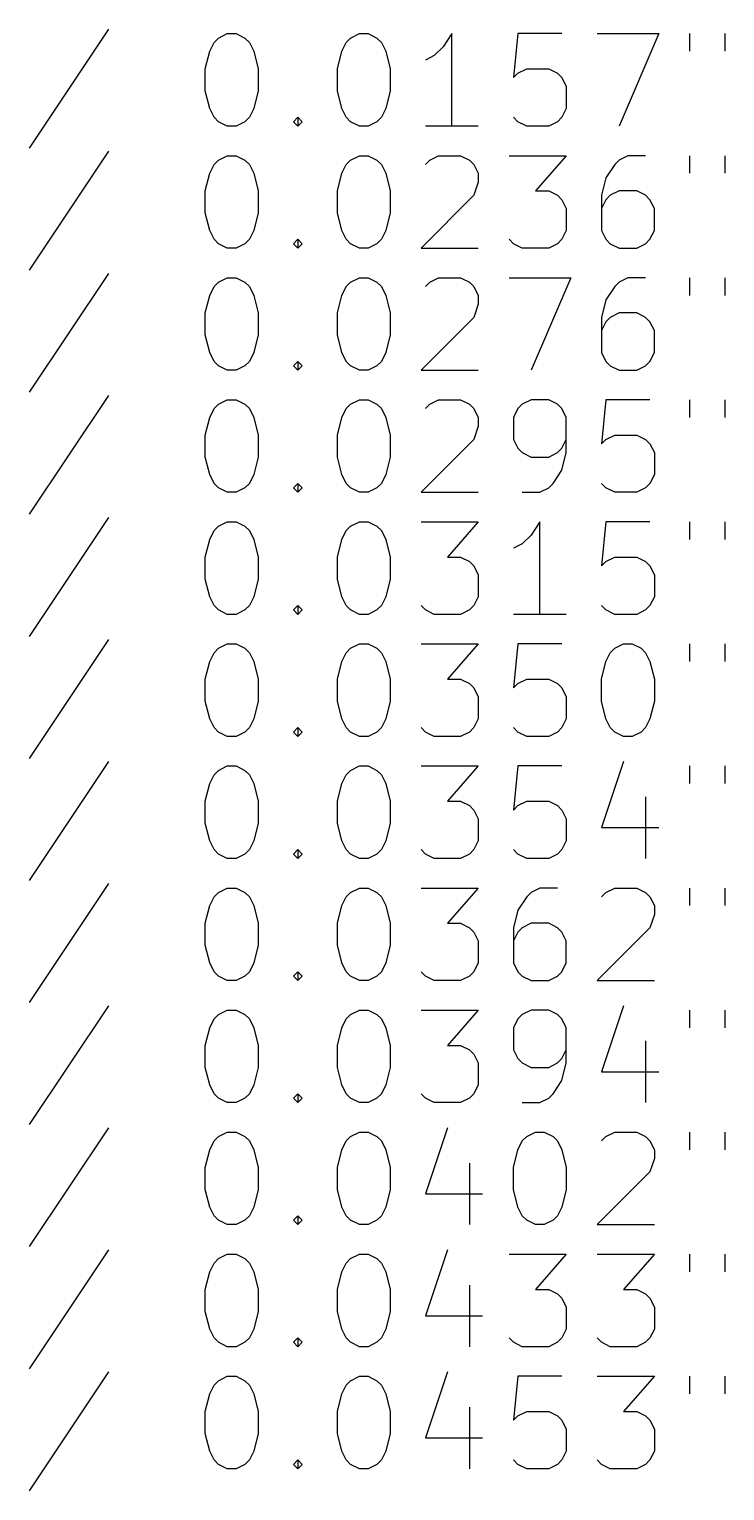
# Model space of a CAD drawing. Extents: x 10 to 419, y -288 to -23.
# Drawn here: x 30.24 to 45.29, y -253.41 to -221.8 of the extents above; entities that cross this region are included whole.
import ezdxf

# ---------------------------------------------------------------- set-up
doc = ezdxf.new("R2010")
doc.units = 0
doc.layers.add('BLACK', color=7, linetype='CONTINUOUS')

msp = doc.modelspace()

# ---------------------------------------------------------------- linework, layer by layer
at = {"layer": 'BLACK', "linetype": 'CONTINUOUS'}
for p, q in [((31.9579, -221.8), (30.2436, -224.371)), ((34.3389, -221.99), (34.5293, -221.895)), ((34.5293, -221.895), (34.7198, -221.895)), ((34.7198, -221.895), (34.9103, -221.99)), ((37.196, -221.99), (37.3865, -221.895)), ((37.3865, -221.895), (37.577, -221.895)), ((37.577, -221.895), (37.7674, -221.99)), ((39.3865, -221.895), (39.196, -222.181)), ((39.3865, -223.895), (39.3865, -221.895)), ((40.8151, -221.895), (40.7198, -222.847)), ((41.7674, -221.895), (40.8151, -221.895)), ((42.5293, -221.895), (43.8627, -221.895)), ((43.8627, -221.895), (43.0055, -223.895)), ((44.5293, -221.895), (44.5293, -222.276)), ((45.2912, -221.895), (45.2912, -222.276)), ((34.1484, -222.276), (34.2436, -222.085)), ((34.2436, -222.085), (34.3389, -221.99)), ((34.9103, -221.99), (35.0055, -222.085)), ((35.0055, -222.085), (35.1008, -222.276)), ((37.0055, -222.276), (37.1008, -222.085)), ((37.1008, -222.085), (37.196, -221.99)), ((37.7674, -221.99), (37.8627, -222.085)), ((37.8627, -222.085), (37.9579, -222.276)), ((39.196, -222.181), (39.0055, -222.371)), ((34.0532, -222.657), (34.1484, -222.276)), ((35.1008, -222.276), (35.196, -222.657)), ((36.9103, -222.657), (37.0055, -222.276)), ((37.9579, -222.276), (38.0532, -222.657)), ((39.0055, -222.371), (38.8151, -222.466)), ((34.0532, -223.133), (34.0532, -222.657)), ((35.196, -222.657), (35.196, -223.133)), ((36.9103, -223.133), (36.9103, -222.657)), ((38.0532, -222.657), (38.0532, -223.133)), ((40.7198, -222.847), (40.8151, -222.752)), ((40.8151, -222.752), (41.0055, -222.657)), ((41.0055, -222.657), (41.4817, -222.657)), ((41.4817, -222.657), (41.6722, -222.752)), ((41.6722, -222.752), (41.7674, -222.847)), ((41.7674, -222.847), (41.8627, -223.038)), ((34.1484, -223.514), (34.0532, -223.133)), ((35.196, -223.133), (35.1008, -223.514)), ((37.0055, -223.514), (36.9103, -223.133)), ((38.0532, -223.133), (37.9579, -223.514)), ((41.8627, -223.038), (41.8627, -223.514)), ((34.2436, -223.704), (34.1484, -223.514)), ((34.3389, -223.8), (34.2436, -223.704)), ((34.5293, -223.895), (34.3389, -223.8)), ((34.9103, -223.8), (34.7198, -223.895)), ((35.0055, -223.704), (34.9103, -223.8)), ((35.1008, -223.514), (35.0055, -223.704)), ((35.9579, -223.8), (36.0532, -223.704)), ((36.0532, -223.895), (35.9579, -223.8)), ((36.0532, -223.704), (36.1484, -223.8)), ((36.0532, -223.704), (36.0532, -223.895)), ((36.1484, -223.8), (36.0532, -223.895)), ((37.1008, -223.704), (37.0055, -223.514)), ((37.196, -223.8), (37.1008, -223.704)), ((37.3865, -223.895), (37.196, -223.8)), ((37.7674, -223.8), (37.577, -223.895)), ((37.8627, -223.704), (37.7674, -223.8)), ((37.9579, -223.514), (37.8627, -223.704)), ((40.8151, -223.8), (40.7198, -223.704)), ((41.0055, -223.895), (40.8151, -223.8)), ((41.6722, -223.8), (41.4817, -223.895)), ((41.7674, -223.704), (41.6722, -223.8)), ((41.8627, -223.514), (41.7674, -223.704)), ((34.7198, -223.895), (34.5293, -223.895)), ((37.577, -223.895), (37.3865, -223.895)), ((39.9579, -223.895), (38.8151, -223.895)), ((41.4817, -223.895), (41.0055, -223.895)), ((31.9579, -224.44), (30.2436, -227.011)), ((34.1484, -224.916), (34.2436, -224.725)), ((34.2436, -224.725), (34.3389, -224.63)), ((34.3389, -224.63), (34.5293, -224.535)), ((34.5293, -224.535), (34.7198, -224.535)), ((34.7198, -224.535), (34.9103, -224.63)), ((34.9103, -224.63), (35.0055, -224.725)), ((35.0055, -224.725), (35.1008, -224.916)), ((37.0055, -224.916), (37.1008, -224.725)), ((37.1008, -224.725), (37.196, -224.63)), ((37.196, -224.63), (37.3865, -224.535)), ((37.3865, -224.535), (37.577, -224.535)), ((37.577, -224.535), (37.7674, -224.63)), ((37.7674, -224.63), (37.8627, -224.725)), ((37.8627, -224.725), (37.9579, -224.916)), ((38.8151, -224.725), (38.9103, -224.63)), ((38.9103, -224.63), (39.1008, -224.535)), ((39.1008, -224.535), (39.577, -224.535)), ((39.577, -224.535), (39.7674, -224.63)), ((39.7674, -224.63), (39.8627, -224.725)), ((39.8627, -224.725), (39.9579, -224.916)), ((40.6246, -224.535), (41.8627, -224.535)), ((41.8627, -224.535), (41.196, -225.297)), ((42.9103, -224.725), (42.7198, -225.011)), ((43.0055, -224.63), (42.9103, -224.725)), ((43.196, -224.535), (43.0055, -224.63)), ((43.577, -224.535), (43.196, -224.535)), ((44.5293, -224.535), (44.5293, -224.916)), ((45.2912, -224.535), (45.2912, -224.916)), ((34.0532, -225.297), (34.1484, -224.916)), ((35.1008, -224.916), (35.196, -225.297)), ((36.9103, -225.297), (37.0055, -224.916)), ((37.9579, -224.916), (38.0532, -225.297)), ((39.9579, -224.916), (39.9579, -225.106)), ((42.7198, -225.011), (42.6246, -225.392)), ((34.0532, -225.773), (34.0532, -225.297)), ((35.196, -225.297), (35.196, -225.773)), ((36.9103, -225.773), (36.9103, -225.297)), ((38.0532, -225.297), (38.0532, -225.773)), ((39.9579, -225.106), (39.8627, -225.392)), ((41.196, -225.297), (41.4817, -225.297)), ((41.4817, -225.297), (41.6722, -225.392)), ((43.0055, -225.297), (42.8151, -225.392)), ((43.3865, -225.297), (43.0055, -225.297)), ((43.577, -225.392), (43.3865, -225.297)), ((39.8627, -225.392), (38.7198, -226.535)), ((41.6722, -225.392), (41.7674, -225.487)), ((41.7674, -225.487), (41.8627, -225.678)), ((41.8627, -225.678), (41.8627, -226.154)), ((42.6246, -225.392), (42.6246, -226.154)), ((42.7198, -225.487), (42.6246, -225.678)), ((42.8151, -225.392), (42.7198, -225.487)), ((43.6722, -225.487), (43.577, -225.392)), ((43.7674, -225.678), (43.6722, -225.487)), ((43.7674, -226.154), (43.7674, -225.678)), ((34.1484, -226.154), (34.0532, -225.773)), ((35.196, -225.773), (35.1008, -226.154)), ((37.0055, -226.154), (36.9103, -225.773)), ((38.0532, -225.773), (37.9579, -226.154)), ((34.2436, -226.344), (34.1484, -226.154)), ((35.1008, -226.154), (35.0055, -226.344)), ((37.1008, -226.344), (37.0055, -226.154)), ((37.9579, -226.154), (37.8627, -226.344)), ((41.8627, -226.154), (41.7674, -226.344)), ((42.6246, -226.154), (42.7198, -226.344)), ((43.6722, -226.344), (43.7674, -226.154)), ((34.3389, -226.44), (34.2436, -226.344)), ((34.5293, -226.535), (34.3389, -226.44)), ((34.7198, -226.535), (34.5293, -226.535)), ((34.9103, -226.44), (34.7198, -226.535)), ((35.0055, -226.344), (34.9103, -226.44)), ((35.9579, -226.44), (36.0532, -226.344)), ((36.0532, -226.535), (35.9579, -226.44)), ((36.0532, -226.344), (36.1484, -226.44)), ((36.0532, -226.344), (36.0532, -226.535)), ((36.1484, -226.44), (36.0532, -226.535)), ((37.196, -226.44), (37.1008, -226.344)), ((37.3865, -226.535), (37.196, -226.44)), ((37.577, -226.535), (37.3865, -226.535)), ((37.7674, -226.44), (37.577, -226.535)), ((37.8627, -226.344), (37.7674, -226.44)), ((38.7198, -226.535), (39.9579, -226.535)), ((40.7198, -226.44), (40.6246, -226.344)), ((40.9103, -226.535), (40.7198, -226.44)), ((41.4817, -226.535), (40.9103, -226.535)), ((41.6722, -226.44), (41.4817, -226.535)), ((41.7674, -226.344), (41.6722, -226.44)), ((42.7198, -226.344), (42.8151, -226.44)), ((42.8151, -226.44), (43.0055, -226.535)), ((43.0055, -226.535), (43.3865, -226.535)), ((43.3865, -226.535), (43.577, -226.44)), ((43.577, -226.44), (43.6722, -226.344)), ((31.9579, -227.08), (30.2436, -229.651)), ((34.2436, -227.365), (34.3389, -227.27)), ((34.3389, -227.27), (34.5293, -227.175)), ((34.5293, -227.175), (34.7198, -227.175)), ((34.7198, -227.175), (34.9103, -227.27)), ((34.9103, -227.27), (35.0055, -227.365)), ((37.1008, -227.365), (37.196, -227.27)), ((37.196, -227.27), (37.3865, -227.175)), ((37.3865, -227.175), (37.577, -227.175)), ((37.577, -227.175), (37.7674, -227.27)), ((37.7674, -227.27), (37.8627, -227.365)), ((38.8151, -227.365), (38.9103, -227.27)), ((38.9103, -227.27), (39.1008, -227.175)), ((39.1008, -227.175), (39.577, -227.175)), ((39.577, -227.175), (39.7674, -227.27)), ((39.7674, -227.27), (39.8627, -227.365)), ((40.6246, -227.175), (41.9579, -227.175)), ((41.9579, -227.175), (41.1008, -229.175)), ((43.0055, -227.27), (42.9103, -227.365)), ((43.196, -227.175), (43.0055, -227.27)), ((43.577, -227.175), (43.196, -227.175)), ((44.5293, -227.175), (44.5293, -227.556)), ((45.2912, -227.175), (45.2912, -227.556)), ((34.0532, -227.937), (34.1484, -227.556)), ((34.1484, -227.556), (34.2436, -227.365)), ((35.0055, -227.365), (35.1008, -227.556)), ((35.1008, -227.556), (35.196, -227.937)), ((36.9103, -227.937), (37.0055, -227.556)), ((37.0055, -227.556), (37.1008, -227.365)), ((37.8627, -227.365), (37.9579, -227.556)), ((37.9579, -227.556), (38.0532, -227.937)), ((39.8627, -227.365), (39.9579, -227.556)), ((39.9579, -227.556), (39.9579, -227.746)), ((42.9103, -227.365), (42.7198, -227.651)), ((39.9579, -227.746), (39.8627, -228.032)), ((42.7198, -227.651), (42.6246, -228.032)), ((34.0532, -228.413), (34.0532, -227.937)), ((35.196, -227.937), (35.196, -228.413)), ((36.9103, -228.413), (36.9103, -227.937)), ((38.0532, -227.937), (38.0532, -228.413)), ((39.8627, -228.032), (38.7198, -229.175)), ((42.6246, -228.032), (42.6246, -228.794)), ((42.7198, -228.127), (42.6246, -228.318)), ((42.8151, -228.032), (42.7198, -228.127)), ((43.0055, -227.937), (42.8151, -228.032)), ((43.3865, -227.937), (43.0055, -227.937)), ((43.577, -228.032), (43.3865, -227.937)), ((43.6722, -228.127), (43.577, -228.032)), ((43.7674, -228.318), (43.6722, -228.127)), ((34.1484, -228.794), (34.0532, -228.413)), ((35.196, -228.413), (35.1008, -228.794)), ((37.0055, -228.794), (36.9103, -228.413)), ((38.0532, -228.413), (37.9579, -228.794)), ((43.7674, -228.794), (43.7674, -228.318)), ((34.2436, -228.984), (34.1484, -228.794)), ((35.1008, -228.794), (35.0055, -228.984)), ((37.1008, -228.984), (37.0055, -228.794)), ((37.9579, -228.794), (37.8627, -228.984)), ((42.6246, -228.794), (42.7198, -228.984)), ((43.6722, -228.984), (43.7674, -228.794)), ((34.3389, -229.08), (34.2436, -228.984)), ((34.5293, -229.175), (34.3389, -229.08)), ((34.7198, -229.175), (34.5293, -229.175)), ((34.9103, -229.08), (34.7198, -229.175)), ((35.0055, -228.984), (34.9103, -229.08)), ((35.9579, -229.08), (36.0532, -228.984)), ((36.0532, -229.175), (35.9579, -229.08)), ((36.0532, -228.984), (36.1484, -229.08)), ((36.0532, -228.984), (36.0532, -229.175)), ((36.1484, -229.08), (36.0532, -229.175)), ((37.196, -229.08), (37.1008, -228.984)), ((37.3865, -229.175), (37.196, -229.08)), ((37.577, -229.175), (37.3865, -229.175)), ((37.7674, -229.08), (37.577, -229.175)), ((37.8627, -228.984), (37.7674, -229.08)), ((38.7198, -229.175), (39.9579, -229.175)), ((42.7198, -228.984), (42.8151, -229.08)), ((42.8151, -229.08), (43.0055, -229.175)), ((43.0055, -229.175), (43.3865, -229.175)), ((43.3865, -229.175), (43.577, -229.08)), ((43.577, -229.08), (43.6722, -228.984)), ((31.9579, -229.72), (30.2436, -232.291)), ((34.1484, -230.196), (34.2436, -230.005)), ((34.2436, -230.005), (34.3389, -229.91)), ((34.3389, -229.91), (34.5293, -229.815)), ((34.5293, -229.815), (34.7198, -229.815)), ((34.7198, -229.815), (34.9103, -229.91)), ((34.9103, -229.91), (35.0055, -230.005)), ((35.0055, -230.005), (35.1008, -230.196)), ((37.0055, -230.196), (37.1008, -230.005)), ((37.1008, -230.005), (37.196, -229.91)), ((37.196, -229.91), (37.3865, -229.815)), ((37.3865, -229.815), (37.577, -229.815)), ((37.577, -229.815), (37.7674, -229.91)), ((37.7674, -229.91), (37.8627, -230.005)), ((37.8627, -230.005), (37.9579, -230.196)), ((38.8151, -230.005), (38.9103, -229.91)), ((38.9103, -229.91), (39.1008, -229.815)), ((39.1008, -229.815), (39.577, -229.815)), ((39.577, -229.815), (39.7674, -229.91)), ((39.7674, -229.91), (39.8627, -230.005)), ((39.8627, -230.005), (39.9579, -230.196)), ((40.8151, -230.005), (40.7198, -230.196)), ((40.9103, -229.91), (40.8151, -230.005)), ((41.1008, -229.815), (40.9103, -229.91)), ((41.4817, -229.815), (41.1008, -229.815)), ((41.6722, -229.91), (41.4817, -229.815)), ((41.7674, -230.005), (41.6722, -229.91)), ((41.8627, -230.196), (41.7674, -230.005)), ((42.7198, -229.815), (42.6246, -230.767)), ((43.6722, -229.815), (42.7198, -229.815)), ((44.5293, -229.815), (44.5293, -230.196)), ((45.2912, -229.815), (45.2912, -230.196)), ((34.0532, -230.577), (34.1484, -230.196)), ((35.1008, -230.196), (35.196, -230.577)), ((36.9103, -230.577), (37.0055, -230.196)), ((37.9579, -230.196), (38.0532, -230.577)), ((39.9579, -230.386), (39.8627, -230.672)), ((39.9579, -230.196), (39.9579, -230.386)), ((40.7198, -230.196), (40.7198, -230.672)), ((41.8627, -230.958), (41.8627, -230.196)), ((34.0532, -231.053), (34.0532, -230.577)), ((35.196, -230.577), (35.196, -231.053)), ((36.9103, -231.053), (36.9103, -230.577)), ((38.0532, -230.577), (38.0532, -231.053)), ((39.8627, -230.672), (38.7198, -231.815)), ((40.7198, -230.672), (40.8151, -230.862)), ((41.7674, -230.862), (41.8627, -230.672)), ((42.6246, -230.767), (42.7198, -230.672)), ((42.7198, -230.672), (42.9103, -230.577)), ((42.9103, -230.577), (43.3865, -230.577)), ((43.3865, -230.577), (43.577, -230.672)), ((43.577, -230.672), (43.6722, -230.767)), ((34.1484, -231.434), (34.0532, -231.053)), ((35.196, -231.053), (35.1008, -231.434)), ((37.0055, -231.434), (36.9103, -231.053)), ((38.0532, -231.053), (37.9579, -231.434)), ((40.8151, -230.862), (40.9103, -230.958)), ((40.9103, -230.958), (41.1008, -231.053)), ((41.1008, -231.053), (41.4817, -231.053)), ((41.4817, -231.053), (41.6722, -230.958)), ((41.6722, -230.958), (41.7674, -230.862)), ((41.7674, -231.339), (41.8627, -230.958)), ((43.6722, -230.767), (43.7674, -230.958)), ((43.7674, -230.958), (43.7674, -231.434)), ((41.577, -231.624), (41.7674, -231.339)), ((34.2436, -231.624), (34.1484, -231.434)), ((34.3389, -231.72), (34.2436, -231.624)), ((35.0055, -231.624), (34.9103, -231.72)), ((35.1008, -231.434), (35.0055, -231.624)), ((35.9579, -231.72), (36.0532, -231.624)), ((36.0532, -231.624), (36.1484, -231.72)), ((36.0532, -231.624), (36.0532, -231.815)), ((37.1008, -231.624), (37.0055, -231.434)), ((37.196, -231.72), (37.1008, -231.624)), ((37.8627, -231.624), (37.7674, -231.72)), ((37.9579, -231.434), (37.8627, -231.624)), ((41.4817, -231.72), (41.577, -231.624)), ((42.7198, -231.72), (42.6246, -231.624)), ((43.6722, -231.624), (43.577, -231.72)), ((43.7674, -231.434), (43.6722, -231.624)), ((34.5293, -231.815), (34.3389, -231.72)), ((34.7198, -231.815), (34.5293, -231.815)), ((34.9103, -231.72), (34.7198, -231.815)), ((36.0532, -231.815), (35.9579, -231.72)), ((36.1484, -231.72), (36.0532, -231.815)), ((37.3865, -231.815), (37.196, -231.72)), ((37.577, -231.815), (37.3865, -231.815)), ((37.7674, -231.72), (37.577, -231.815)), ((38.7198, -231.815), (39.9579, -231.815)), ((40.9103, -231.815), (41.2912, -231.815)), ((41.2912, -231.815), (41.4817, -231.72)), ((42.9103, -231.815), (42.7198, -231.72)), ((43.3865, -231.815), (42.9103, -231.815)), ((43.577, -231.72), (43.3865, -231.815)), ((31.9579, -232.36), (30.2436, -234.931)), ((34.1484, -232.836), (34.2436, -232.645)), ((34.2436, -232.645), (34.3389, -232.55)), ((34.3389, -232.55), (34.5293, -232.455)), ((34.5293, -232.455), (34.7198, -232.455)), ((34.7198, -232.455), (34.9103, -232.55)), ((34.9103, -232.55), (35.0055, -232.645)), ((35.0055, -232.645), (35.1008, -232.836)), ((37.0055, -232.836), (37.1008, -232.645)), ((37.1008, -232.645), (37.196, -232.55)), ((37.196, -232.55), (37.3865, -232.455)), ((37.3865, -232.455), (37.577, -232.455)), ((37.577, -232.455), (37.7674, -232.55)), ((37.7674, -232.55), (37.8627, -232.645)), ((37.8627, -232.645), (37.9579, -232.836)), ((38.7198, -232.455), (39.9579, -232.455)), ((39.9579, -232.455), (39.2912, -233.217)), ((41.2912, -232.455), (41.1008, -232.741)), ((41.2912, -234.455), (41.2912, -232.455)), ((42.7198, -232.455), (42.6246, -233.407)), ((43.6722, -232.455), (42.7198, -232.455)), ((44.5293, -232.455), (44.5293, -232.836)), ((45.2912, -232.455), (45.2912, -232.836)), ((34.0532, -233.217), (34.1484, -232.836)), ((35.1008, -232.836), (35.196, -233.217)), ((36.9103, -233.217), (37.0055, -232.836)), ((37.9579, -232.836), (38.0532, -233.217)), ((40.9103, -232.931), (40.7198, -233.026)), ((41.1008, -232.741), (40.9103, -232.931)), ((34.0532, -233.693), (34.0532, -233.217)), ((35.196, -233.217), (35.196, -233.693)), ((36.9103, -233.693), (36.9103, -233.217)), ((38.0532, -233.217), (38.0532, -233.693)), ((39.2912, -233.217), (39.577, -233.217)), ((39.577, -233.217), (39.7674, -233.312)), ((42.7198, -233.312), (42.9103, -233.217)), ((42.9103, -233.217), (43.3865, -233.217)), ((43.3865, -233.217), (43.577, -233.312)), ((39.7674, -233.312), (39.8627, -233.407)), ((39.8627, -233.407), (39.9579, -233.598)), ((39.9579, -233.598), (39.9579, -234.074)), ((42.6246, -233.407), (42.7198, -233.312)), ((43.577, -233.312), (43.6722, -233.407)), ((43.6722, -233.407), (43.7674, -233.598)), ((43.7674, -233.598), (43.7674, -234.074)), ((34.1484, -234.074), (34.0532, -233.693)), ((35.196, -233.693), (35.1008, -234.074)), ((37.0055, -234.074), (36.9103, -233.693)), ((38.0532, -233.693), (37.9579, -234.074)), ((34.2436, -234.264), (34.1484, -234.074)), ((35.1008, -234.074), (35.0055, -234.264)), ((37.1008, -234.264), (37.0055, -234.074)), ((37.9579, -234.074), (37.8627, -234.264)), ((39.9579, -234.074), (39.8627, -234.264)), ((43.7674, -234.074), (43.6722, -234.264)), ((34.3389, -234.36), (34.2436, -234.264)), ((34.5293, -234.455), (34.3389, -234.36)), ((34.7198, -234.455), (34.5293, -234.455)), ((34.9103, -234.36), (34.7198, -234.455)), ((35.0055, -234.264), (34.9103, -234.36)), ((35.9579, -234.36), (36.0532, -234.264)), ((36.0532, -234.455), (35.9579, -234.36)), ((36.0532, -234.264), (36.1484, -234.36)), ((36.0532, -234.264), (36.0532, -234.455)), ((36.1484, -234.36), (36.0532, -234.455)), ((37.196, -234.36), (37.1008, -234.264)), ((37.3865, -234.455), (37.196, -234.36)), ((37.577, -234.455), (37.3865, -234.455)), ((37.7674, -234.36), (37.577, -234.455)), ((37.8627, -234.264), (37.7674, -234.36)), ((38.8151, -234.36), (38.7198, -234.264)), ((39.0055, -234.455), (38.8151, -234.36)), ((39.577, -234.455), (39.0055, -234.455)), ((39.7674, -234.36), (39.577, -234.455)), ((39.8627, -234.264), (39.7674, -234.36)), ((41.8627, -234.455), (40.7198, -234.455)), ((42.7198, -234.36), (42.6246, -234.264)), ((42.9103, -234.455), (42.7198, -234.36)), ((43.3865, -234.455), (42.9103, -234.455)), ((43.577, -234.36), (43.3865, -234.455)), ((43.6722, -234.264), (43.577, -234.36)), ((31.9579, -235), (30.2436, -237.571)), ((34.3389, -235.19), (34.5293, -235.095)), ((34.5293, -235.095), (34.7198, -235.095)), ((34.7198, -235.095), (34.9103, -235.19)), ((37.196, -235.19), (37.3865, -235.095)), ((37.3865, -235.095), (37.577, -235.095)), ((37.577, -235.095), (37.7674, -235.19)), ((38.7198, -235.095), (39.9579, -235.095)), ((39.9579, -235.095), (39.2912, -235.857)), ((40.8151, -235.095), (40.7198, -236.047)), ((41.7674, -235.095), (40.8151, -235.095)), ((42.9103, -235.19), (43.1008, -235.095)), ((43.1008, -235.095), (43.2912, -235.095)), ((43.2912, -235.095), (43.4817, -235.19)), ((44.5293, -235.095), (44.5293, -235.476)), ((45.2912, -235.095), (45.2912, -235.476)), ((34.0532, -235.857), (34.1484, -235.476)), ((34.1484, -235.476), (34.2436, -235.285)), ((34.2436, -235.285), (34.3389, -235.19)), ((34.9103, -235.19), (35.0055, -235.285)), ((35.0055, -235.285), (35.1008, -235.476)), ((35.1008, -235.476), (35.196, -235.857)), ((36.9103, -235.857), (37.0055, -235.476)), ((37.0055, -235.476), (37.1008, -235.285)), ((37.1008, -235.285), (37.196, -235.19)), ((37.7674, -235.19), (37.8627, -235.285)), ((37.8627, -235.285), (37.9579, -235.476)), ((37.9579, -235.476), (38.0532, -235.857)), ((42.6246, -235.857), (42.7198, -235.476)), ((42.7198, -235.476), (42.8151, -235.285)), ((42.8151, -235.285), (42.9103, -235.19)), ((43.4817, -235.19), (43.577, -235.285)), ((43.577, -235.285), (43.6722, -235.476)), ((43.6722, -235.476), (43.7674, -235.857)), ((34.0532, -236.333), (34.0532, -235.857)), ((35.196, -235.857), (35.196, -236.333)), ((36.9103, -236.333), (36.9103, -235.857)), ((38.0532, -235.857), (38.0532, -236.333)), ((39.2912, -235.857), (39.577, -235.857)), ((39.577, -235.857), (39.7674, -235.952)), ((39.7674, -235.952), (39.8627, -236.047)), ((39.8627, -236.047), (39.9579, -236.238)), ((40.7198, -236.047), (40.8151, -235.952)), ((40.8151, -235.952), (41.0055, -235.857)), ((41.0055, -235.857), (41.4817, -235.857)), ((41.4817, -235.857), (41.6722, -235.952)), ((41.6722, -235.952), (41.7674, -236.047)), ((41.7674, -236.047), (41.8627, -236.238)), ((42.6246, -236.333), (42.6246, -235.857)), ((43.7674, -235.857), (43.7674, -236.333)), ((34.1484, -236.714), (34.0532, -236.333)), ((35.196, -236.333), (35.1008, -236.714)), ((37.0055, -236.714), (36.9103, -236.333)), ((38.0532, -236.333), (37.9579, -236.714)), ((39.9579, -236.238), (39.9579, -236.714)), ((41.8627, -236.238), (41.8627, -236.714)), ((42.7198, -236.714), (42.6246, -236.333)), ((43.7674, -236.333), (43.6722, -236.714)), ((34.2436, -236.904), (34.1484, -236.714)), ((35.1008, -236.714), (35.0055, -236.904)), ((37.1008, -236.904), (37.0055, -236.714)), ((37.9579, -236.714), (37.8627, -236.904)), ((39.9579, -236.714), (39.8627, -236.904)), ((41.8627, -236.714), (41.7674, -236.904)), ((42.8151, -236.904), (42.7198, -236.714)), ((43.6722, -236.714), (43.577, -236.904)), ((34.3389, -237), (34.2436, -236.904)), ((34.5293, -237.095), (34.3389, -237)), ((34.9103, -237), (34.7198, -237.095)), ((35.0055, -236.904), (34.9103, -237)), ((35.9579, -237), (36.0532, -236.904)), ((36.0532, -237.095), (35.9579, -237)), ((36.0532, -236.904), (36.1484, -237)), ((36.0532, -236.904), (36.0532, -237.095)), ((36.1484, -237), (36.0532, -237.095)), ((37.196, -237), (37.1008, -236.904)), ((37.3865, -237.095), (37.196, -237)), ((37.7674, -237), (37.577, -237.095)), ((37.8627, -236.904), (37.7674, -237)), ((38.8151, -237), (38.7198, -236.904)), ((39.0055, -237.095), (38.8151, -237)), ((39.7674, -237), (39.577, -237.095)), ((39.8627, -236.904), (39.7674, -237)), ((40.8151, -237), (40.7198, -236.904)), ((41.0055, -237.095), (40.8151, -237)), ((41.6722, -237), (41.4817, -237.095)), ((41.7674, -236.904), (41.6722, -237)), ((42.9103, -237), (42.8151, -236.904)), ((43.1008, -237.095), (42.9103, -237)), ((43.4817, -237), (43.2912, -237.095)), ((43.577, -236.904), (43.4817, -237)), ((34.7198, -237.095), (34.5293, -237.095)), ((37.577, -237.095), (37.3865, -237.095)), ((39.577, -237.095), (39.0055, -237.095)), ((41.4817, -237.095), (41.0055, -237.095)), ((43.2912, -237.095), (43.1008, -237.095)), ((31.9579, -237.64), (30.2436, -240.211)), ((43.1008, -237.64), (42.6246, -239.068)), ((34.1484, -238.116), (34.2436, -237.925)), ((34.2436, -237.925), (34.3389, -237.83)), ((34.3389, -237.83), (34.5293, -237.735)), ((34.5293, -237.735), (34.7198, -237.735)), ((34.7198, -237.735), (34.9103, -237.83)), ((34.9103, -237.83), (35.0055, -237.925)), ((35.0055, -237.925), (35.1008, -238.116)), ((37.0055, -238.116), (37.1008, -237.925)), ((37.1008, -237.925), (37.196, -237.83)), ((37.196, -237.83), (37.3865, -237.735)), ((37.3865, -237.735), (37.577, -237.735)), ((37.577, -237.735), (37.7674, -237.83)), ((37.7674, -237.83), (37.8627, -237.925)), ((37.8627, -237.925), (37.9579, -238.116)), ((38.7198, -237.735), (39.9579, -237.735)), ((39.9579, -237.735), (39.2912, -238.497)), ((40.8151, -237.735), (40.7198, -238.687)), ((41.7674, -237.735), (40.8151, -237.735)), ((44.5293, -237.735), (44.5293, -238.116)), ((45.2912, -237.735), (45.2912, -238.116)), ((34.0532, -238.497), (34.1484, -238.116)), ((35.1008, -238.116), (35.196, -238.497)), ((36.9103, -238.497), (37.0055, -238.116)), ((37.9579, -238.116), (38.0532, -238.497)), ((34.0532, -238.973), (34.0532, -238.497)), ((35.196, -238.497), (35.196, -238.973)), ((36.9103, -238.973), (36.9103, -238.497)), ((38.0532, -238.497), (38.0532, -238.973)), ((39.2912, -238.497), (39.577, -238.497)), ((39.577, -238.497), (39.7674, -238.592)), ((39.7674, -238.592), (39.8627, -238.687)), ((40.7198, -238.687), (40.8151, -238.592)), ((40.8151, -238.592), (41.0055, -238.497)), ((41.0055, -238.497), (41.4817, -238.497)), ((41.4817, -238.497), (41.6722, -238.592)), ((41.6722, -238.592), (41.7674, -238.687)), ((43.577, -238.402), (43.577, -239.735)), ((34.1484, -239.354), (34.0532, -238.973)), ((35.196, -238.973), (35.1008, -239.354)), ((37.0055, -239.354), (36.9103, -238.973)), ((38.0532, -238.973), (37.9579, -239.354)), ((39.8627, -238.687), (39.9579, -238.878)), ((39.9579, -238.878), (39.9579, -239.354)), ((41.7674, -238.687), (41.8627, -238.878)), ((41.8627, -238.878), (41.8627, -239.354)), ((42.6246, -239.068), (43.8627, -239.068)), ((34.2436, -239.544), (34.1484, -239.354)), ((34.3389, -239.64), (34.2436, -239.544)), ((35.0055, -239.544), (34.9103, -239.64)), ((35.1008, -239.354), (35.0055, -239.544)), ((35.9579, -239.64), (36.0532, -239.544)), ((36.0532, -239.544), (36.1484, -239.64)), ((36.0532, -239.544), (36.0532, -239.735)), ((37.1008, -239.544), (37.0055, -239.354)), ((37.196, -239.64), (37.1008, -239.544)), ((37.8627, -239.544), (37.7674, -239.64)), ((37.9579, -239.354), (37.8627, -239.544)), ((38.8151, -239.64), (38.7198, -239.544)), ((39.8627, -239.544), (39.7674, -239.64)), ((39.9579, -239.354), (39.8627, -239.544)), ((40.8151, -239.64), (40.7198, -239.544)), ((41.7674, -239.544), (41.6722, -239.64)), ((41.8627, -239.354), (41.7674, -239.544)), ((34.5293, -239.735), (34.3389, -239.64)), ((34.7198, -239.735), (34.5293, -239.735)), ((34.9103, -239.64), (34.7198, -239.735)), ((36.0532, -239.735), (35.9579, -239.64)), ((36.1484, -239.64), (36.0532, -239.735)), ((37.3865, -239.735), (37.196, -239.64)), ((37.577, -239.735), (37.3865, -239.735)), ((37.7674, -239.64), (37.577, -239.735)), ((39.0055, -239.735), (38.8151, -239.64)), ((39.577, -239.735), (39.0055, -239.735)), ((39.7674, -239.64), (39.577, -239.735)), ((41.0055, -239.735), (40.8151, -239.64)), ((41.4817, -239.735), (41.0055, -239.735)), ((41.6722, -239.64), (41.4817, -239.735)), ((31.9579, -240.28), (30.2436, -242.851)), ((34.2436, -240.565), (34.3389, -240.47)), ((34.3389, -240.47), (34.5293, -240.375)), ((34.5293, -240.375), (34.7198, -240.375)), ((34.7198, -240.375), (34.9103, -240.47)), ((34.9103, -240.47), (35.0055, -240.565)), ((37.1008, -240.565), (37.196, -240.47)), ((37.196, -240.47), (37.3865, -240.375)), ((37.3865, -240.375), (37.577, -240.375)), ((37.577, -240.375), (37.7674, -240.47)), ((37.7674, -240.47), (37.8627, -240.565)), ((38.7198, -240.375), (39.9579, -240.375)), ((39.9579, -240.375), (39.2912, -241.137)), ((41.1008, -240.47), (41.0055, -240.565)), ((41.2912, -240.375), (41.1008, -240.47)), ((41.6722, -240.375), (41.2912, -240.375)), ((42.6246, -240.565), (42.7198, -240.47)), ((42.7198, -240.47), (42.9103, -240.375)), ((42.9103, -240.375), (43.3865, -240.375)), ((43.3865, -240.375), (43.577, -240.47)), ((43.577, -240.47), (43.6722, -240.565)), ((44.5293, -240.375), (44.5293, -240.756)), ((45.2912, -240.375), (45.2912, -240.756)), ((34.0532, -241.137), (34.1484, -240.756)), ((34.1484, -240.756), (34.2436, -240.565)), ((35.0055, -240.565), (35.1008, -240.756)), ((35.1008, -240.756), (35.196, -241.137)), ((36.9103, -241.137), (37.0055, -240.756)), ((37.0055, -240.756), (37.1008, -240.565)), ((37.8627, -240.565), (37.9579, -240.756)), ((37.9579, -240.756), (38.0532, -241.137)), ((40.8151, -240.851), (40.7198, -241.232)), ((41.0055, -240.565), (40.8151, -240.851)), ((43.6722, -240.565), (43.7674, -240.756)), ((43.7674, -240.756), (43.7674, -240.946)), ((34.0532, -241.613), (34.0532, -241.137)), ((35.196, -241.137), (35.196, -241.613)), ((36.9103, -241.613), (36.9103, -241.137)), ((38.0532, -241.137), (38.0532, -241.613)), ((39.2912, -241.137), (39.577, -241.137)), ((39.577, -241.137), (39.7674, -241.232)), ((41.1008, -241.137), (40.9103, -241.232)), ((41.4817, -241.137), (41.1008, -241.137)), ((41.6722, -241.232), (41.4817, -241.137)), ((43.7674, -240.946), (43.6722, -241.232)), ((39.7674, -241.232), (39.8627, -241.327)), ((39.8627, -241.327), (39.9579, -241.518)), ((40.7198, -241.232), (40.7198, -241.994)), ((40.8151, -241.327), (40.7198, -241.518)), ((40.9103, -241.232), (40.8151, -241.327)), ((41.7674, -241.327), (41.6722, -241.232)), ((41.8627, -241.518), (41.7674, -241.327)), ((43.6722, -241.232), (42.5293, -242.375)), ((34.1484, -241.994), (34.0532, -241.613)), ((35.196, -241.613), (35.1008, -241.994)), ((37.0055, -241.994), (36.9103, -241.613)), ((38.0532, -241.613), (37.9579, -241.994)), ((39.9579, -241.518), (39.9579, -241.994)), ((41.8627, -241.994), (41.8627, -241.518)), ((34.2436, -242.184), (34.1484, -241.994)), ((35.1008, -241.994), (35.0055, -242.184)), ((37.1008, -242.184), (37.0055, -241.994)), ((37.9579, -241.994), (37.8627, -242.184)), ((39.9579, -241.994), (39.8627, -242.184)), ((40.7198, -241.994), (40.8151, -242.184)), ((41.7674, -242.184), (41.8627, -241.994)), ((34.3389, -242.28), (34.2436, -242.184)), ((34.5293, -242.375), (34.3389, -242.28)), ((34.7198, -242.375), (34.5293, -242.375)), ((34.9103, -242.28), (34.7198, -242.375)), ((35.0055, -242.184), (34.9103, -242.28)), ((35.9579, -242.28), (36.0532, -242.184)), ((36.0532, -242.375), (35.9579, -242.28)), ((36.0532, -242.184), (36.1484, -242.28)), ((36.0532, -242.184), (36.0532, -242.375)), ((36.1484, -242.28), (36.0532, -242.375)), ((37.196, -242.28), (37.1008, -242.184)), ((37.3865, -242.375), (37.196, -242.28)), ((37.577, -242.375), (37.3865, -242.375)), ((37.7674, -242.28), (37.577, -242.375)), ((37.8627, -242.184), (37.7674, -242.28)), ((38.8151, -242.28), (38.7198, -242.184)), ((39.0055, -242.375), (38.8151, -242.28)), ((39.577, -242.375), (39.0055, -242.375)), ((39.7674, -242.28), (39.577, -242.375)), ((39.8627, -242.184), (39.7674, -242.28)), ((40.8151, -242.184), (40.9103, -242.28)), ((40.9103, -242.28), (41.1008, -242.375)), ((41.1008, -242.375), (41.4817, -242.375)), ((41.4817, -242.375), (41.6722, -242.28)), ((41.6722, -242.28), (41.7674, -242.184)), ((42.5293, -242.375), (43.7674, -242.375)), ((31.9579, -242.92), (30.2436, -245.491)), ((34.3389, -243.11), (34.5293, -243.015)), ((34.5293, -243.015), (34.7198, -243.015)), ((34.7198, -243.015), (34.9103, -243.11)), ((37.196, -243.11), (37.3865, -243.015)), ((37.3865, -243.015), (37.577, -243.015)), ((37.577, -243.015), (37.7674, -243.11)), ((38.7198, -243.015), (39.9579, -243.015)), ((39.9579, -243.015), (39.2912, -243.777)), ((41.1008, -243.015), (40.9103, -243.11)), ((41.4817, -243.015), (41.1008, -243.015)), ((41.6722, -243.11), (41.4817, -243.015)), ((43.1008, -242.92), (42.6246, -244.348)), ((44.5293, -243.015), (44.5293, -243.396)), ((45.2912, -243.015), (45.2912, -243.396)), ((34.0532, -243.777), (34.1484, -243.396)), ((34.1484, -243.396), (34.2436, -243.205)), ((34.2436, -243.205), (34.3389, -243.11)), ((34.9103, -243.11), (35.0055, -243.205)), ((35.0055, -243.205), (35.1008, -243.396)), ((35.1008, -243.396), (35.196, -243.777)), ((36.9103, -243.777), (37.0055, -243.396)), ((37.0055, -243.396), (37.1008, -243.205)), ((37.1008, -243.205), (37.196, -243.11)), ((37.7674, -243.11), (37.8627, -243.205)), ((37.8627, -243.205), (37.9579, -243.396)), ((37.9579, -243.396), (38.0532, -243.777)), ((40.8151, -243.205), (40.7198, -243.396)), ((40.7198, -243.396), (40.7198, -243.872)), ((40.9103, -243.11), (40.8151, -243.205)), ((41.7674, -243.205), (41.6722, -243.11)), ((41.8627, -243.396), (41.7674, -243.205)), ((41.8627, -244.158), (41.8627, -243.396)), ((43.577, -243.682), (43.577, -245.015)), ((34.0532, -244.253), (34.0532, -243.777)), ((35.196, -243.777), (35.196, -244.253)), ((36.9103, -244.253), (36.9103, -243.777)), ((38.0532, -243.777), (38.0532, -244.253)), ((39.2912, -243.777), (39.577, -243.777)), ((39.577, -243.777), (39.7674, -243.872)), ((39.7674, -243.872), (39.8627, -243.967)), ((39.8627, -243.967), (39.9579, -244.158)), ((40.7198, -243.872), (40.8151, -244.062)), ((41.7674, -244.062), (41.8627, -243.872)), ((34.1484, -244.634), (34.0532, -244.253)), ((35.196, -244.253), (35.1008, -244.634)), ((37.0055, -244.634), (36.9103, -244.253)), ((38.0532, -244.253), (37.9579, -244.634)), ((39.9579, -244.158), (39.9579, -244.634)), ((40.8151, -244.062), (40.9103, -244.158)), ((40.9103, -244.158), (41.1008, -244.253)), ((41.1008, -244.253), (41.4817, -244.253)), ((41.4817, -244.253), (41.6722, -244.158)), ((41.6722, -244.158), (41.7674, -244.062)), ((41.7674, -244.539), (41.8627, -244.158)), ((42.6246, -244.348), (43.8627, -244.348)), ((34.2436, -244.824), (34.1484, -244.634)), ((35.1008, -244.634), (35.0055, -244.824)), ((37.1008, -244.824), (37.0055, -244.634)), ((37.9579, -244.634), (37.8627, -244.824)), ((39.9579, -244.634), (39.8627, -244.824)), ((41.577, -244.824), (41.7674, -244.539)), ((34.3389, -244.92), (34.2436, -244.824)), ((34.5293, -245.015), (34.3389, -244.92)), ((34.9103, -244.92), (34.7198, -245.015)), ((35.0055, -244.824), (34.9103, -244.92)), ((35.9579, -244.92), (36.0532, -244.824)), ((36.0532, -245.015), (35.9579, -244.92)), ((36.0532, -244.824), (36.1484, -244.92)), ((36.0532, -244.824), (36.0532, -245.015)), ((36.1484, -244.92), (36.0532, -245.015)), ((37.196, -244.92), (37.1008, -244.824)), ((37.3865, -245.015), (37.196, -244.92)), ((37.7674, -244.92), (37.577, -245.015)), ((37.8627, -244.824), (37.7674, -244.92)), ((38.8151, -244.92), (38.7198, -244.824)), ((39.0055, -245.015), (38.8151, -244.92)), ((39.7674, -244.92), (39.577, -245.015)), ((39.8627, -244.824), (39.7674, -244.92)), ((41.2912, -245.015), (41.4817, -244.92)), ((41.4817, -244.92), (41.577, -244.824)), ((34.7198, -245.015), (34.5293, -245.015)), ((37.577, -245.015), (37.3865, -245.015)), ((39.577, -245.015), (39.0055, -245.015)), ((40.9103, -245.015), (41.2912, -245.015)), ((31.9579, -245.56), (30.2436, -248.131)), ((39.2912, -245.56), (38.8151, -246.988)), ((34.1484, -246.036), (34.2436, -245.845)), ((34.2436, -245.845), (34.3389, -245.75)), ((34.3389, -245.75), (34.5293, -245.655)), ((34.5293, -245.655), (34.7198, -245.655)), ((34.7198, -245.655), (34.9103, -245.75)), ((34.9103, -245.75), (35.0055, -245.845)), ((35.0055, -245.845), (35.1008, -246.036)), ((37.0055, -246.036), (37.1008, -245.845)), ((37.1008, -245.845), (37.196, -245.75)), ((37.196, -245.75), (37.3865, -245.655)), ((37.3865, -245.655), (37.577, -245.655)), ((37.577, -245.655), (37.7674, -245.75)), ((37.7674, -245.75), (37.8627, -245.845)), ((37.8627, -245.845), (37.9579, -246.036)), ((40.8151, -246.036), (40.9103, -245.845)), ((40.9103, -245.845), (41.0055, -245.75)), ((41.0055, -245.75), (41.196, -245.655)), ((41.196, -245.655), (41.3865, -245.655)), ((41.3865, -245.655), (41.577, -245.75)), ((41.577, -245.75), (41.6722, -245.845)), ((41.6722, -245.845), (41.7674, -246.036)), ((42.6246, -245.845), (42.7198, -245.75)), ((42.7198, -245.75), (42.9103, -245.655)), ((42.9103, -245.655), (43.3865, -245.655)), ((43.3865, -245.655), (43.577, -245.75)), ((43.577, -245.75), (43.6722, -245.845)), ((43.6722, -245.845), (43.7674, -246.036)), ((44.5293, -245.655), (44.5293, -246.036)), ((45.2912, -245.655), (45.2912, -246.036)), ((34.0532, -246.417), (34.1484, -246.036)), ((35.1008, -246.036), (35.196, -246.417)), ((36.9103, -246.417), (37.0055, -246.036)), ((37.9579, -246.036), (38.0532, -246.417)), ((40.7198, -246.417), (40.8151, -246.036)), ((41.7674, -246.036), (41.8627, -246.417)), ((43.7674, -246.226), (43.6722, -246.512)), ((43.7674, -246.036), (43.7674, -246.226)), ((34.0532, -246.893), (34.0532, -246.417)), ((35.196, -246.417), (35.196, -246.893)), ((36.9103, -246.893), (36.9103, -246.417)), ((38.0532, -246.417), (38.0532, -246.893)), ((39.7674, -246.322), (39.7674, -247.655)), ((40.7198, -246.893), (40.7198, -246.417)), ((41.8627, -246.417), (41.8627, -246.893)), ((43.6722, -246.512), (42.5293, -247.655)), ((34.1484, -247.274), (34.0532, -246.893)), ((35.196, -246.893), (35.1008, -247.274)), ((37.0055, -247.274), (36.9103, -246.893)), ((38.0532, -246.893), (37.9579, -247.274)), ((38.8151, -246.988), (40.0532, -246.988)), ((40.8151, -247.274), (40.7198, -246.893)), ((41.8627, -246.893), (41.7674, -247.274)), ((34.2436, -247.464), (34.1484, -247.274)), ((34.3389, -247.56), (34.2436, -247.464)), ((35.0055, -247.464), (34.9103, -247.56)), ((35.1008, -247.274), (35.0055, -247.464)), ((35.9579, -247.56), (36.0532, -247.464)), ((36.0532, -247.464), (36.1484, -247.56)), ((36.0532, -247.464), (36.0532, -247.655)), ((37.1008, -247.464), (37.0055, -247.274)), ((37.196, -247.56), (37.1008, -247.464)), ((37.8627, -247.464), (37.7674, -247.56)), ((37.9579, -247.274), (37.8627, -247.464)), ((40.9103, -247.464), (40.8151, -247.274)), ((41.0055, -247.56), (40.9103, -247.464)), ((41.6722, -247.464), (41.577, -247.56)), ((41.7674, -247.274), (41.6722, -247.464)), ((34.5293, -247.655), (34.3389, -247.56)), ((34.7198, -247.655), (34.5293, -247.655)), ((34.9103, -247.56), (34.7198, -247.655)), ((36.0532, -247.655), (35.9579, -247.56)), ((36.1484, -247.56), (36.0532, -247.655)), ((37.3865, -247.655), (37.196, -247.56)), ((37.577, -247.655), (37.3865, -247.655)), ((37.7674, -247.56), (37.577, -247.655)), ((41.196, -247.655), (41.0055, -247.56)), ((41.3865, -247.655), (41.196, -247.655)), ((41.577, -247.56), (41.3865, -247.655)), ((42.5293, -247.655), (43.7674, -247.655)), ((31.9579, -248.2), (30.2436, -250.771)), ((34.2436, -248.485), (34.3389, -248.39)), ((34.3389, -248.39), (34.5293, -248.295)), ((34.5293, -248.295), (34.7198, -248.295)), ((34.7198, -248.295), (34.9103, -248.39)), ((34.9103, -248.39), (35.0055, -248.485)), ((37.1008, -248.485), (37.196, -248.39)), ((37.196, -248.39), (37.3865, -248.295)), ((37.3865, -248.295), (37.577, -248.295)), ((37.577, -248.295), (37.7674, -248.39)), ((37.7674, -248.39), (37.8627, -248.485)), ((39.2912, -248.2), (38.8151, -249.628)), ((40.6246, -248.295), (41.8627, -248.295)), ((41.8627, -248.295), (41.196, -249.057)), ((42.5293, -248.295), (43.7674, -248.295)), ((43.7674, -248.295), (43.1008, -249.057)), ((44.5293, -248.295), (44.5293, -248.676)), ((45.2912, -248.295), (45.2912, -248.676)), ((34.0532, -249.057), (34.1484, -248.676)), ((34.1484, -248.676), (34.2436, -248.485)), ((35.0055, -248.485), (35.1008, -248.676)), ((35.1008, -248.676), (35.196, -249.057)), ((36.9103, -249.057), (37.0055, -248.676)), ((37.0055, -248.676), (37.1008, -248.485)), ((37.8627, -248.485), (37.9579, -248.676)), ((37.9579, -248.676), (38.0532, -249.057)), ((34.0532, -249.533), (34.0532, -249.057)), ((35.196, -249.057), (35.196, -249.533)), ((36.9103, -249.533), (36.9103, -249.057)), ((38.0532, -249.057), (38.0532, -249.533)), ((39.7674, -248.962), (39.7674, -250.295)), ((41.196, -249.057), (41.4817, -249.057)), ((41.4817, -249.057), (41.6722, -249.152)), ((43.1008, -249.057), (43.3865, -249.057)), ((43.3865, -249.057), (43.577, -249.152)), ((41.6722, -249.152), (41.7674, -249.247)), ((41.7674, -249.247), (41.8627, -249.438)), ((43.577, -249.152), (43.6722, -249.247)), ((43.6722, -249.247), (43.7674, -249.438)), ((34.1484, -249.914), (34.0532, -249.533)), ((35.196, -249.533), (35.1008, -249.914)), ((37.0055, -249.914), (36.9103, -249.533)), ((38.0532, -249.533), (37.9579, -249.914)), ((38.8151, -249.628), (40.0532, -249.628)), ((41.8627, -249.438), (41.8627, -249.914)), ((43.7674, -249.438), (43.7674, -249.914)), ((34.2436, -250.104), (34.1484, -249.914)), ((35.1008, -249.914), (35.0055, -250.104)), ((37.1008, -250.104), (37.0055, -249.914)), ((37.9579, -249.914), (37.8627, -250.104)), ((41.8627, -249.914), (41.7674, -250.104)), ((43.7674, -249.914), (43.6722, -250.104)), ((34.3389, -250.2), (34.2436, -250.104)), ((34.5293, -250.295), (34.3389, -250.2)), ((34.7198, -250.295), (34.5293, -250.295)), ((34.9103, -250.2), (34.7198, -250.295)), ((35.0055, -250.104), (34.9103, -250.2)), ((35.9579, -250.2), (36.0532, -250.104)), ((36.0532, -250.295), (35.9579, -250.2)), ((36.0532, -250.104), (36.1484, -250.2)), ((36.0532, -250.104), (36.0532, -250.295)), ((36.1484, -250.2), (36.0532, -250.295)), ((37.196, -250.2), (37.1008, -250.104)), ((37.3865, -250.295), (37.196, -250.2)), ((37.577, -250.295), (37.3865, -250.295)), ((37.7674, -250.2), (37.577, -250.295)), ((37.8627, -250.104), (37.7674, -250.2)), ((40.7198, -250.2), (40.6246, -250.104)), ((40.9103, -250.295), (40.7198, -250.2)), ((41.4817, -250.295), (40.9103, -250.295)), ((41.6722, -250.2), (41.4817, -250.295)), ((41.7674, -250.104), (41.6722, -250.2)), ((42.6246, -250.2), (42.5293, -250.104)), ((42.8151, -250.295), (42.6246, -250.2)), ((43.3865, -250.295), (42.8151, -250.295)), ((43.577, -250.2), (43.3865, -250.295)), ((43.6722, -250.104), (43.577, -250.2)), ((31.9579, -250.84), (30.2436, -253.411)), ((34.3389, -251.03), (34.5293, -250.935)), ((34.5293, -250.935), (34.7198, -250.935)), ((34.7198, -250.935), (34.9103, -251.03)), ((37.196, -251.03), (37.3865, -250.935)), ((37.3865, -250.935), (37.577, -250.935)), ((37.577, -250.935), (37.7674, -251.03)), ((39.2912, -250.84), (38.8151, -252.268)), ((40.8151, -250.935), (40.7198, -251.887)), ((41.7674, -250.935), (40.8151, -250.935)), ((42.5293, -250.935), (43.7674, -250.935)), ((43.7674, -250.935), (43.1008, -251.697)), ((44.5293, -250.935), (44.5293, -251.316)), ((45.2912, -250.935), (45.2912, -251.316)), ((34.1484, -251.316), (34.2436, -251.125)), ((34.2436, -251.125), (34.3389, -251.03)), ((34.9103, -251.03), (35.0055, -251.125)), ((35.0055, -251.125), (35.1008, -251.316)), ((37.0055, -251.316), (37.1008, -251.125)), ((37.1008, -251.125), (37.196, -251.03)), ((37.7674, -251.03), (37.8627, -251.125)), ((37.8627, -251.125), (37.9579, -251.316)), ((34.0532, -251.697), (34.1484, -251.316)), ((35.1008, -251.316), (35.196, -251.697)), ((36.9103, -251.697), (37.0055, -251.316)), ((37.9579, -251.316), (38.0532, -251.697)), ((39.7674, -251.602), (39.7674, -252.935)), ((34.0532, -252.173), (34.0532, -251.697)), ((35.196, -251.697), (35.196, -252.173)), ((36.9103, -252.173), (36.9103, -251.697)), ((38.0532, -251.697), (38.0532, -252.173)), ((40.7198, -251.887), (40.8151, -251.792)), ((40.8151, -251.792), (41.0055, -251.697)), ((41.0055, -251.697), (41.4817, -251.697)), ((41.4817, -251.697), (41.6722, -251.792)), ((41.6722, -251.792), (41.7674, -251.887)), ((41.7674, -251.887), (41.8627, -252.078)), ((43.1008, -251.697), (43.3865, -251.697)), ((43.3865, -251.697), (43.577, -251.792)), ((43.577, -251.792), (43.6722, -251.887)), ((43.6722, -251.887), (43.7674, -252.078)), ((34.1484, -252.554), (34.0532, -252.173)), ((35.196, -252.173), (35.1008, -252.554)), ((37.0055, -252.554), (36.9103, -252.173)), ((38.0532, -252.173), (37.9579, -252.554)), ((41.8627, -252.078), (41.8627, -252.554)), ((43.7674, -252.078), (43.7674, -252.554)), ((34.2436, -252.744), (34.1484, -252.554)), ((35.1008, -252.554), (35.0055, -252.744)), ((37.1008, -252.744), (37.0055, -252.554)), ((37.9579, -252.554), (37.8627, -252.744)), ((38.8151, -252.268), (40.0532, -252.268)), ((41.8627, -252.554), (41.7674, -252.744)), ((43.7674, -252.554), (43.6722, -252.744)), ((34.3389, -252.84), (34.2436, -252.744)), ((34.5293, -252.935), (34.3389, -252.84)), ((34.9103, -252.84), (34.7198, -252.935)), ((35.0055, -252.744), (34.9103, -252.84)), ((35.9579, -252.84), (36.0532, -252.744)), ((36.0532, -252.935), (35.9579, -252.84)), ((36.0532, -252.744), (36.1484, -252.84)), ((36.0532, -252.744), (36.0532, -252.935)), ((36.1484, -252.84), (36.0532, -252.935)), ((37.196, -252.84), (37.1008, -252.744)), ((37.3865, -252.935), (37.196, -252.84)), ((37.7674, -252.84), (37.577, -252.935)), ((37.8627, -252.744), (37.7674, -252.84)), ((40.8151, -252.84), (40.7198, -252.744)), ((41.0055, -252.935), (40.8151, -252.84)), ((41.6722, -252.84), (41.4817, -252.935)), ((41.7674, -252.744), (41.6722, -252.84)), ((42.6246, -252.84), (42.5293, -252.744)), ((42.8151, -252.935), (42.6246, -252.84)), ((43.577, -252.84), (43.3865, -252.935)), ((43.6722, -252.744), (43.577, -252.84)), ((34.7198, -252.935), (34.5293, -252.935)), ((37.577, -252.935), (37.3865, -252.935)), ((41.4817, -252.935), (41.0055, -252.935)), ((43.3865, -252.935), (42.8151, -252.935))]:
    msp.add_line(p, q, dxfattribs=at)

doc.saveas('drawing.dxf')
